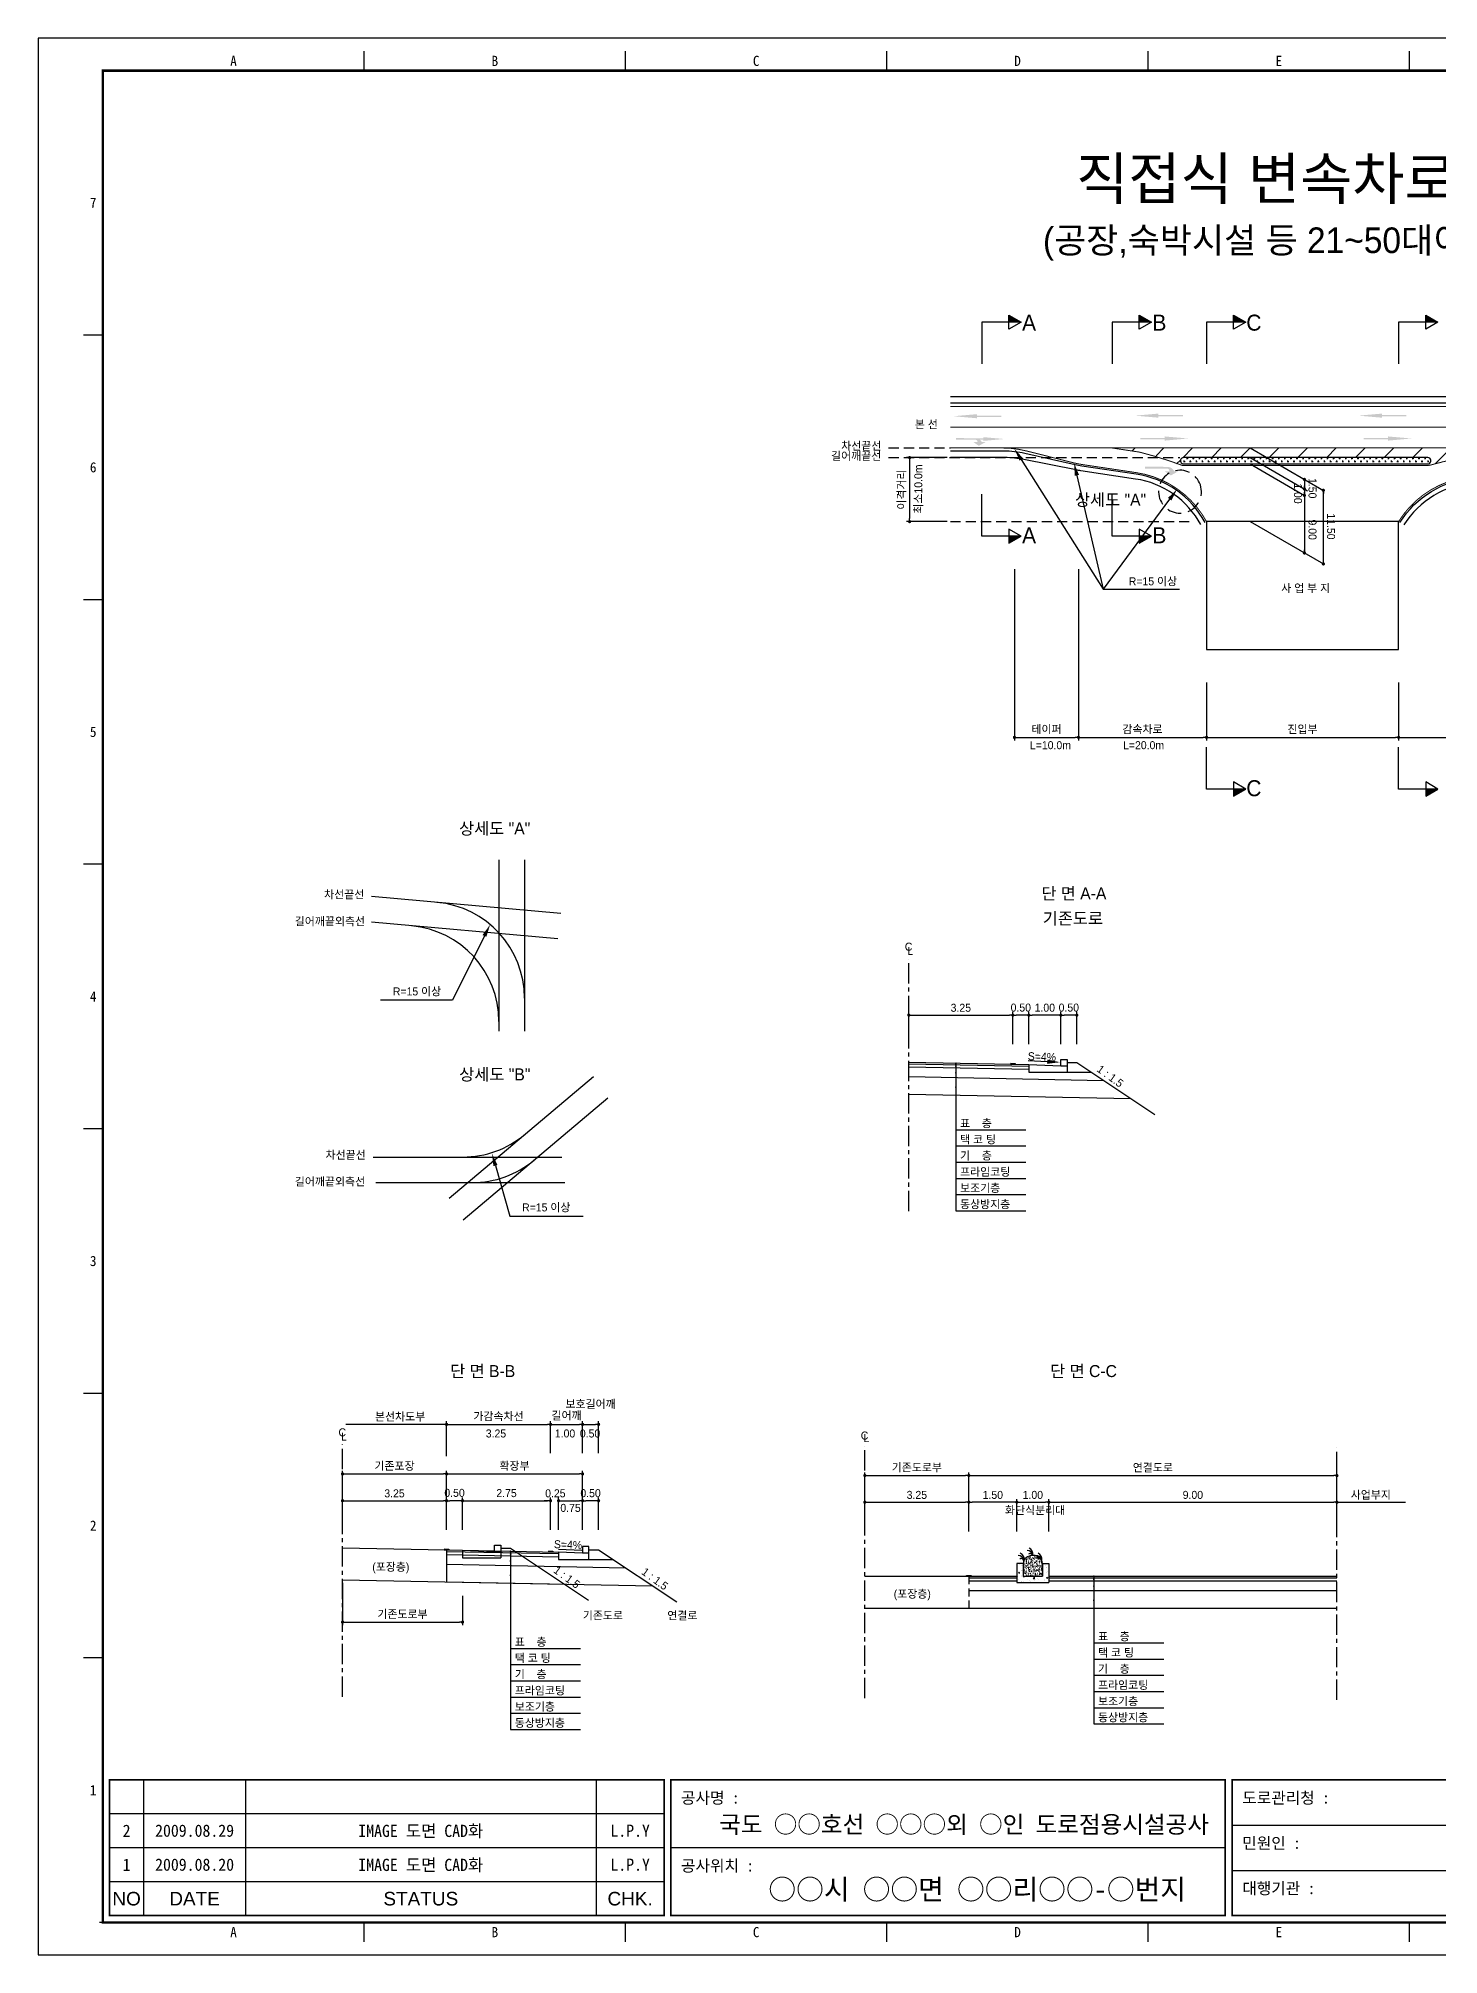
# Model space of a CAD drawing. Header units: millimetres. Extents: x 484 to 907, y 16 to 315.
# Drawn here: x 483.5 to 702.3, y 15.9 to 315.3 of the extents above; entities that cross this region are included whole.
import ezdxf
from ezdxf.enums import TextEntityAlignment as Align

# ---------------------------------------------------------------- set-up
doc = ezdxf.new("R2010")
doc.units = ezdxf.units.MM
doc.linetypes.add('CENTER', pattern=[50.8, 31.75, -6.35, 6.35, -6.35])
doc.linetypes.add('HIDDEN', pattern=[9.525, 6.35, -3.175])
for name, color, linetype in [('CC-GSTR-0004', 4, 'Continuous'), ('CM-LANE-0030', 30, 'Continuous'), ('CZ-DIMT-0002', 7, 'Continuous'), ('CZ-EXST-0002', 1, 'Continuous'), ('CZ-LIN1-0007', 7, 'Continuous'), ('CZ-LIN2-0003', 3, 'Continuous'), ('CZ-LINE-0001', 7, 'Continuous'), ('CZ-TEXT-BOX0', 7, 'Continuous'), ('TITLE', 7, 'Continuous')]:
    doc.layers.add(name, color=color, linetype=linetype)
doc.styles.add('견고딕', font='arial.ttf')
doc.styles.add('돋움', font='')
doc.styles.add('돋음체', font='')
doc.styles.get('돋움').set_extended_font_data('Dotum')
doc.styles.get('돋음체').set_extended_font_data('DotumChe')

# ---------------------------------------------------------------- blocks, each defined once
blk = doc.blocks.new('_Dot')
at = {"color": 0, "linetype": 'ByBlock', "lineweight": -2}
blk.add_line((-0.5, 0), (-1, 0), dxfattribs=at)
at = {"color": 0, "linetype": 'ByBlock', "const_width": 0.5}
blk.add_lwpolyline([(-0.25, 0, 1), (0.25, 0, 1)], format="xyb", close=True, dxfattribs=at)

msp = doc.modelspace()

# ---------------------------------------------------------------- hatches: boundary and pattern name
at = {"layer": 'CM-LANE-0030'}
h = msp.add_hatch(dxfattribs=at)
h.set_pattern_fill('ANSI31', color=256, style=0)
h.set_pattern_definition([(45, (559.5542, 16.759), (-2.245064, 2.245064), [])])
h.paths.add_polyline_path([(700.58, 249.76, -0.801424), (700.79, 248.8, 0.001479), (700.69, 248.76), (701.93, 248.76, -0.078793), (707.5, 250.04), (725.08, 251.26), (651.27, 251.26), (655.57, 250.61, -0.082795), (661.28, 248.76), (662.31, 248.76, 0.001767), (662.2, 248.82, -0.768255), (662.45, 249.76)])
at = {"layer": 'CZ-EXST-0002'}
h = msp.add_hatch(dxfattribs=at)
h.set_pattern_fill('AR-SAND', color=256, scale=0.01, style=0)
h.set_pattern_definition([(37.5, (-471.72555, 3557.8549), (-0.016000313, 0.489413237), [0, -0.38608, 0, -0.4318, 0, -0.41275]), (7.5, (-471.72555, 3557.8549), (0.44952328, 0.7168251), [0, -0.20828, 0, -0.34798, 0, -0.13335]), (327.5, (-472.03797, 3557.8549), (0.79099237, 0.001437185), [0, -0.127, 0, -0.4572, 0, -0.5969]), (317.5, (-472.038, 3557.8549), (0.76355645, 0.22292932), [0, -0.0635, 0, -0.29972, 0, -0.3429])])
edge = h.paths.add_edge_path()
edge.add_ellipse((638.89, 77.01), major_axis=(-1.5, 0), ratio=0.829212, start_angle=180, end_angle=360)
edge.add_line((637.39, 77.01), (637.39, 75.01))
edge.add_line((637.39, 75.01), (640.39, 75.01))
edge.add_line((640.39, 75.01), (640.39, 77.01))
at = {"layer": 'CZ-LIN1-0007'}
for points in [[(630.15, 256.54), (630.15, 256.32), (633.97, 256.33), (633.97, 256.11), (630.15, 256.11), (630.15, 255.9), (626.5, 256.22)], [(658.51, 256.63), (658.51, 256.42), (662.34, 256.42), (662.34, 256.21), (658.51, 256.21), (658.51, 255.99), (654.86, 256.31)], [(693.41, 256.63), (693.41, 256.42), (697.23, 256.42), (697.23, 256.21), (693.41, 256.21), (693.41, 255.99), (689.76, 256.31)], [(630.03, 252.78, -0.267976), (630.93, 252.17), (631.49, 252.17), (630.46, 251.6), (629.62, 252.17), (630.24, 252.17, 0.504994), (629.96, 252.54), (626.91, 252.56), (626.91, 252.8)], [(631.16, 252.95), (631.16, 252.76), (627.73, 252.76), (627.73, 252.57), (631.16, 252.57), (631.16, 252.37), (634.43, 252.66)], [(659.5, 253.06), (659.5, 252.84), (655.67, 252.84), (655.67, 252.63), (659.5, 252.63), (659.5, 252.41), (663.15, 252.74)], [(694.39, 253.06), (694.39, 252.84), (690.56, 252.84), (690.56, 252.63), (694.39, 252.63), (694.39, 252.41), (698.04, 252.74)], [(659.95, 248.31, -0.267976), (660.98, 247.62), (661.61, 247.62), (660.44, 246.96), (659.5, 247.61), (660.19, 247.62, 0.504994), (659.88, 248.03), (656.42, 248.05), (656.42, 248.33)], [(636.14, 154.99), (636.14, 155.11), (635.39, 155.13), (635.39, 155)], [(547.67, 79.12), (547.67, 79.25), (546.92, 79.26), (546.92, 79.14)], [(563.92, 78.8), (563.92, 78.92), (563.17, 78.94), (563.17, 78.81)], [(629.27, 75.01), (629.27, 75.13), (628.52, 75.13), (628.52, 75.01)]]:
    msp.add_hatch(color=256, dxfattribs=at).paths.add_polyline_path(points)
at = {"layer": 'CZ-LIN2-0003'}
h = msp.add_hatch(dxfattribs=at)
h.set_pattern_fill('CROSS', color=256, scale=0.075, style=0)
h.set_pattern_definition([(0, (559.55424, 16.75916), (0.47625, 0.47625), [0.238125, -0.714375]), (90, (559.6733, 16.6401), (-0.47625, 0.47625), [0.238125, -0.714375])])
h.paths.add_polyline_path([(700.58, 248.76, 1), (700.58, 249.76), (662.45, 249.76, 1), (662.45, 248.76)])
at = {"layer": 'CZ-LINE-0001'}
for points in [[(635.15, 272.02), (635.15, 270.93), (637.05, 270.93)], [(655.51, 272.02), (655.51, 270.93), (657.41, 270.93)], [(670.26, 272.02), (670.26, 270.93), (672.17, 270.93)], [(700.26, 272.02), (700.26, 270.93), (702.17, 270.93)], [(637.05, 237.48), (635.15, 237.48), (635.15, 236.39)], [(657.41, 237.48), (655.51, 237.48), (655.51, 236.39)], [(672.17, 197.98), (670.26, 197.98), (670.26, 196.88)], [(702.17, 197.98), (700.26, 197.98), (700.26, 196.88)]]:
    msp.add_hatch(color=256, dxfattribs=at).paths.add_polyline_path(points)

# ---------------------------------------------------------------- linework, layer by layer
at = {"color": 0, "linetype": 'ByBlock', "lineweight": -2}
for p, q in [((681.31, 246.1), (681.31, 245.85)), ((681.31, 245.1), (681.31, 245.35)), ((681.31, 244.6), (681.31, 244.35)), ((681.31, 244.1), (681.31, 244.35)), ((684.27, 244.39), (684.27, 244.14)), ((681.31, 235.1), (681.31, 235.35)), ((684.27, 233.39), (684.27, 233.64)), ((547.05, 98.72), (546.8, 98.72)), ((686.64, 86.56), (686.89, 86.56))]:
    msp.add_line(p, q, dxfattribs=at)
at = {"color": 0, "linetype": 'ByBlock', "const_width": 0.25}
for points in [[(681.31, 246.23, 1), (681.31, 246.48, 1)], [(681.31, 244.73, 1), (681.31, 244.98, 1)], [(681.31, 244.98, 1), (681.31, 244.73, 1)], [(681.31, 243.98, 1), (681.31, 243.73, 1)], [(684.27, 244.52, 1), (684.27, 244.77, 1)], [(681.31, 234.98, 1), (681.31, 234.73, 1)], [(684.27, 233.27, 1), (684.27, 233.02, 1)], [(547.17, 98.72, 1), (547.42, 98.72, 1)], [(686.52, 86.56, 1), (686.27, 86.56, 1)]]:
    msp.add_lwpolyline(points, format="xyb", close=True, dxfattribs=at)
at = {"layer": 'CC-GSTR-0004'}
for p, q in [((643.26, 155.74), (644.26, 155.74)), ((643.26, 154.74), (643.26, 155.74)), ((644.26, 155.74), (644.26, 153.74)), ((638.26, 154.94), (643.26, 154.74)), ((638.26, 154.94), (638.26, 153.74)), ((638.26, 153.74), (644.26, 153.74)), ((643.26, 154.74), (644.26, 154.74))]:
    msp.add_line(p, q, dxfattribs=at)
for points in [[(766.02, 259.26), (626.02, 259.26)], [(766.02, 258.26), (626.02, 258.26)], [(569.55, 78.63), (568.55, 78.63), (564.8, 78.78), (564.8, 77.63), (569.55, 77.63), (569.55, 79.63), (568.55, 79.63), (568.55, 78.63)]]:
    msp.add_lwpolyline(points, dxfattribs=at)
for points in [[(665.8, 239.64, 0.234605), (655.05, 247.15), (646.56, 248.42), (646.56, 248.42, -0.018175), (645.49, 248.62), (645.49, 248.62), (637.65, 250.39), (637.65, 250.39, 0.055452), (634.36, 250.76), (634.36, 250.76), (626.02, 250.76)], [(665.15, 239.28, 0.234605), (654.94, 246.41), (646.39, 247.69, -0.012396), (645.66, 247.82), (637.49, 249.46, 0.049659), (634.53, 249.76), (626.02, 249.76)], [(696.24, 239.62, -0.24079), (707.74, 246.55), (735.7, 248.48), (735.7, 248.48, 0.010735), (736.34, 248.54), (736.34, 248.54), (755.19, 250.66), (755.19, 250.66, -0.028022), (756.87, 250.76), (756.87, 250.76), (766.02, 250.76)], [(766.02, 249.76), (756.77, 249.76, 0.024952), (755.28, 249.68), (736.25, 247.78, -0.007667), (735.79, 247.74), (707.79, 245.8, 0.24079), (696.87, 239.23)]]:
    msp.add_lwpolyline(points, format="xyb", dxfattribs=at)
at = {"layer": 'CM-LANE-0030', "const_width": 0.15}
msp.add_lwpolyline([(766.02, 254.51), (626.02, 254.51)], dxfattribs=at)
msp.add_lwpolyline([(700.69, 248.51, -0.026159), (707.5, 250.04), (725.08, 251.26), (651.27, 251.26), (655.57, 250.61, -0.027105), (662.31, 248.51)], format="xyb", close=True, dxfattribs=at)
at = {"layer": 'CZ-EXST-0002'}
for p, q in [((555.48, 186.91), (555.48, 160.13)), ((559.47, 186.91), (559.47, 160.13)), ((565.18, 178.54), (535.59, 181.18)), ((564.69, 174.57), (535.59, 177.16)), ((547.69, 134.07), (570.24, 153.06)), ((549.9, 130.7), (572.5, 149.73)), ((535.82, 140.49), (565.29, 140.49)), ((536.23, 136.49), (565.77, 136.49)), ((531.05, 79.45), (549.8, 79.08)), ((549.8, 79.08), (549.8, 77.88)), ((549.8, 79.08), (554.8, 78.88)), ((549.8, 77.88), (555.8, 77.88)), ((554.8, 78.88), (554.8, 79.88)), ((554.8, 79.88), (555.8, 79.88)), ((554.8, 78.88), (555.8, 78.88)), ((555.8, 79.88), (555.8, 77.88)), ((555.8, 79.38), (557.3, 79.38)), ((557.3, 79.38), (569.5, 71.24)), ((612.64, 75.01), (628.89, 75.01)), ((636.39, 75.23), (636.43, 75.27)), ((636.39, 75.04), (636.46, 75.03)), ((636.41, 75.91), (636.41, 75.91)), ((636.46, 75.04), (636.43, 75.28)), ((636.56, 74.92), (636.56, 74.92)), ((636.68, 75.48), (636.83, 75.47)), ((636.69, 75.48), (636.81, 75.63)), ((636.8, 75.46), (636.77, 75.62)), ((636.82, 76.84), (636.82, 76.84)), ((637.09, 75.06), (637.09, 75.06)), ((637.13, 75.91), (637.13, 75.91)), ((637.13, 75.84), (637.13, 75.84)), ((637.16, 76.75), (637.16, 76.75)), ((637.19, 75), (637.19, 75)), ((637.22, 75.92), (637.22, 75.92)), ((637.28, 76.72), (637.28, 76.72)), ((637.38, 75.02), (637.38, 75.02)), ((637.38, 74.97), (637.51, 74.89)), ((637.39, 74.96), (637.52, 75.01)), ((637.51, 74.89), (637.55, 75.01)), ((638.95, 74.64), (639.14, 74.85)), ((639.17, 74.62), (639.14, 74.86)), ((640.39, 75.43), (640.39, 75.43)), ((640.39, 75.23), (640.45, 75.31)), ((640.39, 75.16), (640.47, 75.15)), ((640.44, 75.14), (640.42, 75.3)), ((640.43, 76.34), (640.43, 76.34)), ((640.85, 76.67), (640.85, 76.67)), ((640.89, 76.67), (640.89, 76.67)), ((641, 75.6), (641, 75.6)), ((641.03, 76.44), (641.03, 76.44)), ((641.06, 76.43), (641.06, 76.43)), ((641.2, 75.67), (641.2, 75.67)), ((641.36, 75.55), (641.36, 75.55)), ((531.05, 74.45), (565.72, 73.76)), ((636.64, 74.54), (636.64, 74.54)), ((637.06, 74.22), (637.06, 74.22)), ((637.18, 74.2), (637.18, 74.2)), ((637.49, 74.13), (637.49, 74.13)), ((638, 74.48), (638, 74.48)), ((638.35, 74.38), (638.35, 74.38)), ((638.53, 74.14), (638.53, 74.14)), ((638.94, 74.65), (639.17, 74.61)), ((639.07, 74.01), (639.07, 74.02)), ((639.09, 74.34), (639.09, 74.34)), ((639.35, 74.42), (639.35, 74.42)), ((639.67, 74.57), (639.67, 74.57)), ((639.73, 74.42), (639.73, 74.42)), ((639.89, 74.08), (639.89, 74.08)), ((640.23, 74.02), (640.23, 74.02)), ((640.69, 74.55), (640.69, 74.55)), ((640.71, 74.37), (640.71, 74.37)), ((640.97, 74.75), (640.97, 74.75)), ((641.03, 74.77), (641.16, 74.68)), ((641.04, 74.76), (641.22, 74.83)), ((641.16, 74.68), (641.21, 74.84)), ((641.24, 74.03), (641.24, 74.03)), ((612.64, 70.01), (628.89, 70.01))]:
    msp.add_line(p, q, dxfattribs=at)
at = {"layer": 'CZ-LIN1-0007'}
for p, q in [((635.39, 155.13), (636.14, 155.11)), ((635.39, 155), (636.14, 154.99)), ((636.14, 155.11), (636.14, 154.99)), ((546.92, 79.26), (547.67, 79.25)), ((546.92, 79.14), (547.67, 79.12)), ((547.67, 79.25), (547.67, 79.12)), ((563.17, 78.94), (563.92, 78.92)), ((563.17, 78.81), (563.92, 78.8)), ((563.92, 78.92), (563.92, 78.8)), ((628.52, 75.13), (629.27, 75.13)), ((628.52, 75.01), (628.52, 75.13)), ((629.27, 75.01), (628.52, 75.01)), ((629.27, 75.13), (629.27, 75.01))]:
    msp.add_line(p, q, dxfattribs=at)
at = {"layer": 'CZ-LIN1-0007', "const_width": 0.15}
msp.add_lwpolyline([(766.02, 257.76), (626.02, 257.76)], dxfattribs=at)
for points in [[(666.02, 239.76, 0.234605), (655.09, 247.4), (646.74, 248.65), (646.74, 248.65, -0.024027), (645.32, 248.93), (645.32, 248.93), (637.82, 250.81), (637.82, 250.81, 0.061321), (634.18, 251.26), (634.18, 251.26), (626.02, 251.26)], [(766.02, 251.26), (756.96, 251.26), (756.96, 251.26, 0.031099), (755.1, 251.14), (736.44, 248.81, -0.01381), (735.61, 248.73), (735.61, 248.73), (707.72, 246.8, 0.24079), (696.02, 239.76)]]:
    msp.add_lwpolyline(points, format="xyb", dxfattribs=at)
at = {"layer": 'CZ-LIN1-0007', "linetype": 'HIDDEN', "const_width": 0.15}
msp.add_lwpolyline([(634.18, 251.26), (651.27, 251.26)], dxfattribs=at)
at = {"layer": 'CZ-LIN2-0003'}
for p, q in [((619.51, 155.32), (638.26, 154.94)), ((619.51, 155.07), (638.26, 154.69)), ((619.51, 154.57), (638.26, 154.19)), ((619.51, 153.07), (649.94, 152.46)), ((644.26, 155.24), (645.76, 155.24)), ((644.26, 153.74), (648.01, 153.74)), ((645.76, 155.24), (657.97, 147.11)), ((619.51, 150.32), (654.19, 149.63)), ((547.3, 79.13), (564.8, 78.78)), ((547.3, 79.13), (547.3, 74.13)), ((547.3, 78.88), (564.8, 78.53)), ((547.3, 78.38), (564.8, 78.03)), ((569.55, 79.13), (571.05, 79.13)), ((571.05, 79.13), (583.25, 70.99)), ((547.3, 76.88), (575.26, 76.32)), ((569.55, 77.63), (573.3, 77.63)), ((628.89, 75.01), (636.39, 75.01)), ((636.39, 77.01), (636.39, 74.01)), ((637.39, 77.01), (636.39, 77.01)), ((637.39, 77.01), (637.39, 75.01)), ((637.39, 75.01), (640.39, 75.01)), ((640.39, 77.01), (641.39, 77.01)), ((640.39, 77.01), (640.39, 75.01)), ((641.39, 77.01), (641.39, 74.01)), ((641.39, 75.01), (686.39, 75.01)), ((547.3, 74.13), (579.51, 73.49)), ((628.89, 74.76), (636.39, 74.76)), ((628.89, 74.26), (636.39, 74.26)), ((628.89, 72.76), (686.39, 72.76)), ((636.39, 74.01), (641.39, 74.01)), ((641.39, 74.76), (686.39, 74.76)), ((641.39, 74.26), (686.39, 74.26)), ((628.89, 70.01), (686.39, 70.01))]:
    msp.add_line(p, q, dxfattribs=at)
msp.add_lwpolyline([(662.31, 248.76), (700.69, 248.76, -0.001479), (700.79, 248.8, 0.801424), (700.58, 249.76), (662.45, 249.76, 0.768255), (662.2, 248.82, -0.001767)], format="xyb", close=True, dxfattribs=at)
msp.add_lwpolyline([(696.02, 239.76), (666.02, 239.76), (666.02, 219.76), (696.02, 219.76)], close=True, dxfattribs=at)
for centre, radius, start, end in [((544.47, 165.33), 15, 0, 84.9204), ((540.48, 161.67), 15, 0, 84.9204), ((549.85, 155.49), 15, 270, 310.097), ((551.31, 151.49), 15, 270, 310.097), ((636.63, 77.35), 0.88, 7.8639, 92.7752), ((636.52, 77.69), 1, 347.1802, 67.3267), ((638.02, 78.13), 0.88, 7.8639, 92.7752), ((638.48, 78.1), 0.44, 19.771, 124.0366), ((637.91, 78.48), 1, 347.1802, 67.3267), ((639.41, 77.35), 0.88, 7.8639, 92.7752), ((639.31, 77.69), 1, 347.1802, 67.3267), ((637.09, 77.32), 0.44, 19.771, 124.0366), ((639.87, 77.32), 0.44, 19.771, 124.0366)]:
    msp.add_arc(centre, radius, start, end, dxfattribs=at)
msp.add_ellipse((638.89, 77.01), major_axis=(-1.5, 0), ratio=0.829212, start_param=3.141593, end_param=6.283185, dxfattribs=at)
at = {"layer": 'CZ-LINE-0001'}
for p, q in [((637.05, 270.93), (630.91, 270.93)), ((630.91, 270.93), (630.91, 264.38)), ((635.15, 269.83), (635.15, 272.02)), ((635.15, 272.02), (637.05, 270.93)), ((637.05, 270.93), (635.15, 269.83)), ((657.41, 270.93), (651.27, 270.93)), ((651.27, 270.93), (651.27, 264.38)), ((655.51, 269.83), (655.51, 272.02)), ((655.51, 272.02), (657.41, 270.93)), ((657.41, 270.93), (655.51, 269.83)), ((672.17, 270.93), (666.02, 270.93)), ((666.02, 270.93), (666.02, 264.38)), ((670.26, 269.83), (670.26, 272.02)), ((670.26, 272.02), (672.17, 270.93)), ((672.17, 270.93), (670.26, 269.83)), ((702.17, 270.93), (696.02, 270.93)), ((696.02, 270.93), (696.02, 264.38)), ((700.26, 269.83), (700.26, 272.02)), ((700.26, 272.02), (702.17, 270.93)), ((702.17, 270.93), (700.26, 269.83)), ((625.52, 249.76), (619.14, 249.76)), ((619.64, 249.26), (619.64, 240.26)), ((672.82, 251.26), (684.27, 244.64)), ((672.82, 249.76), (681.81, 244.56)), ((672.82, 248.76), (681.31, 243.85)), ((681.31, 246.35), (681.31, 234.85)), ((630.91, 237.48), (630.91, 244.03)), ((651.27, 237.48), (651.27, 244.03)), ((684.27, 233.14), (684.27, 244.64)), ((625.52, 239.76), (619.14, 239.76)), ((672.82, 239.76), (684.27, 233.14)), ((637.05, 237.48), (630.91, 237.48)), ((637.05, 237.48), (635.15, 238.58)), ((635.15, 238.58), (635.15, 236.39)), ((635.15, 236.39), (637.05, 237.48)), ((657.41, 237.48), (651.27, 237.48)), ((657.41, 237.48), (655.51, 238.58)), ((655.51, 238.58), (655.51, 236.39)), ((655.51, 236.39), (657.41, 237.48)), ((636.02, 232.33), (636.02, 205.55)), ((646.02, 232.33), (646.02, 205.55)), ((646.02, 232.33), (646.02, 205.55)), ((649.87, 229.18), (661.81, 229.18)), ((666.02, 214.61), (666.02, 205.55)), ((666.02, 214.61), (666.02, 205.55)), ((696.02, 214.61), (696.02, 205.55)), ((696.02, 214.61), (696.02, 205.55)), ((636.52, 206.05), (645.52, 206.05)), ((646.52, 206.05), (665.52, 206.05)), ((666.02, 197.98), (666.02, 204.52)), ((666.52, 206.05), (695.52, 206.05)), ((696.02, 197.98), (696.02, 204.52)), ((696.52, 206.05), (735.52, 206.05)), ((672.17, 197.98), (666.02, 197.98)), ((672.17, 197.98), (670.26, 199.08)), ((670.26, 199.08), (670.26, 196.88)), ((670.26, 196.88), (672.17, 197.98)), ((702.17, 197.98), (696.02, 197.98)), ((702.17, 197.98), (700.26, 199.08)), ((700.26, 199.08), (700.26, 196.88)), ((700.26, 196.88), (702.17, 197.98)), ((619.51, 158.11), (619.51, 163.16)), ((620.01, 162.66), (635.26, 162.66)), ((635.76, 158.11), (635.76, 163.16)), ((635.76, 158.11), (635.76, 163.16)), ((637.76, 162.66), (636.26, 162.66)), ((638.26, 158.11), (638.26, 163.16)), ((638.26, 158.11), (638.26, 163.16)), ((642.76, 162.66), (638.76, 162.66)), ((643.26, 158.11), (643.26, 163.16)), ((643.26, 160.56), (643.26, 163.16)), ((645.26, 162.66), (643.76, 162.66)), ((645.76, 158.11), (645.76, 163.16)), ((626.87, 155.18), (626.87, 132.1)), ((626.87, 144.76), (637.8, 144.76)), ((626.87, 142.22), (637.8, 142.22)), ((626.87, 139.69), (637.8, 139.69)), ((626.87, 137.16), (637.8, 137.16)), ((626.87, 134.63), (637.8, 134.63)), ((626.87, 132.1), (637.8, 132.1)), ((547.3, 93.75), (547.3, 99.22)), ((547.3, 94.25), (547.3, 99.22)), ((563.55, 94.25), (563.55, 99.22)), ((563.55, 94.25), (563.55, 99.22)), ((568.55, 94.25), (568.55, 99.22)), ((568.55, 94.25), (568.55, 99.22)), ((571.05, 94.25), (571.05, 99.22)), ((547.3, 98.72), (531.55, 98.72)), ((547.8, 98.72), (563.05, 98.72)), ((564.05, 98.72), (568.05, 98.72)), ((569.05, 98.72), (570.55, 98.72)), ((531.05, 87.3), (531.05, 91.48)), ((531.55, 90.98), (546.8, 90.98)), ((547.3, 87.3), (547.3, 91.48)), ((547.3, 87.3), (547.3, 91.48)), ((547.8, 90.98), (568.05, 90.98)), ((568.55, 87.3), (568.55, 91.48)), ((612.64, 87.06), (612.64, 91.23)), ((613.14, 90.73), (628.39, 90.73)), ((628.89, 87.06), (628.89, 91.23)), ((628.89, 87.06), (628.89, 91.23)), ((629.39, 90.73), (685.89, 90.73)), ((686.39, 87.06), (686.39, 91.23)), ((531.05, 82.25), (531.05, 87.3)), ((547.3, 82.25), (547.3, 87.3)), ((547.3, 82.25), (547.3, 87.3)), ((549.8, 82.25), (549.8, 87.3)), ((549.8, 82.25), (549.8, 87.3)), ((563.55, 82.25), (563.55, 87.3)), ((563.55, 82.25), (563.55, 87.3)), ((564.8, 82.25), (564.8, 87.3)), ((564.8, 82.25), (564.8, 87.3)), ((568.55, 82.25), (568.55, 87.3)), ((568.55, 84.69), (568.55, 87.3)), ((571.05, 82.25), (571.05, 87.3)), ((612.64, 82.01), (612.64, 87.06)), ((628.89, 82.01), (628.89, 87.06)), ((628.89, 82.01), (628.89, 87.06)), ((636.39, 82.01), (636.39, 87.06)), ((636.39, 82.01), (636.39, 87.06)), ((641.39, 82.01), (641.39, 87.06)), ((641.39, 82.01), (641.39, 87.06)), ((686.39, 82.01), (686.39, 87.06)), ((686.39, 82.01), (686.39, 87.06)), ((531.55, 86.8), (546.8, 86.8)), ((549.3, 86.8), (547.8, 86.8)), ((550.3, 86.8), (563.05, 86.8)), ((563.05, 86.8), (562.55, 86.8)), ((565.3, 86.8), (568.05, 86.8)), ((565.3, 86.8), (565.8, 86.8)), ((570.55, 86.8), (569.05, 86.8)), ((613.14, 86.56), (628.39, 86.56)), ((635.89, 86.56), (629.39, 86.56)), ((636.89, 86.56), (640.89, 86.56)), ((641.89, 86.56), (685.89, 86.56)), ((686.89, 86.56), (697.11, 86.56)), ((557.31, 78.93), (557.31, 51.07)), ((648.42, 75.01), (648.42, 51.93)), ((531.05, 73.95), (531.05, 67.34)), ((549.8, 71.95), (549.8, 67.34)), ((531.55, 67.84), (549.3, 67.84)), ((557.31, 63.73), (568.24, 63.73)), ((648.42, 64.58), (659.36, 64.58)), ((557.31, 61.2), (568.24, 61.2)), ((648.42, 62.05), (659.36, 62.05)), ((557.31, 58.67), (568.24, 58.67)), ((648.42, 59.52), (659.36, 59.52)), ((648.42, 56.99), (659.36, 56.99)), ((557.31, 56.13), (568.24, 56.13)), ((648.42, 54.46), (659.36, 54.46)), ((557.31, 53.6), (568.24, 53.6)), ((557.31, 51.07), (568.24, 51.07)), ((648.42, 51.93), (659.36, 51.93))]:
    msp.add_line(p, q, dxfattribs=at)
at = {"layer": 'CZ-LINE-0001', "linetype": 'HIDDEN', "ltscale": 0.25}
for p, q in [((616.36, 251.26), (626.02, 251.26)), ((616.36, 249.76), (661.87, 249.76)), ((626.02, 239.76), (663.68, 239.76))]:
    msp.add_line(p, q, dxfattribs=at)
at = {"layer": 'CZ-LINE-0001', "linetype": 'HIDDEN', "ltscale": 0.35}
msp.add_line((665.21, 244.83), (665.21, 244.83), dxfattribs=at)
at = {"layer": 'CZ-LINE-0001', "linetype": 'CENTER', "ltscale": 0.1}
for p, q in [((619.51, 132.04), (619.51, 171.42)), ((531.05, 56.18), (531.05, 95.56)), ((612.64, 55.94), (612.64, 95.32)), ((686.39, 55.69), (686.39, 95.07))]:
    msp.add_line(p, q, dxfattribs=at)
at = {"layer": 'CZ-LINE-0001', "linetype": 'HIDDEN', "ltscale": 0.2}
msp.add_line((628.89, 75.01), (628.89, 70.01), dxfattribs=at)
at = {"layer": 'CZ-LINE-0001'}
for points in [[(637.08, 249.45), (649.87, 229.18)], [(645.77, 246.98), (649.87, 229.18)], [(660.26, 243.25), (649.87, 229.18)], [(553.22, 175.03), (548.21, 165), (536.98, 165)], [(641.14, 155.38), (638.14, 155.5)], [(554.94, 139.15), (557.17, 131.26), (568.66, 131.26)], [(568.44, 79.04), (564.8, 79.19)]]:
    msp.add_lwpolyline(points, dxfattribs=at)
at = {"layer": 'CZ-LINE-0001', "linetype": 'HIDDEN', "ltscale": 0.35}
msp.add_arc((661.88, 244.43), 3.35, 6.7667, 6.749, dxfattribs=at)
at = {"layer": 'CZ-LINE-0001'}
for centre, start, end in [((626.86, 154.43), 0, 180), ((626.86, 154.43), 0, 180), ((626.86, 154.43), 180, 0), ((626.86, 154.43), 180, 0), ((626.86, 153.63), 0, 180), ((626.86, 153.63), 0, 180), ((626.86, 153.63), 180, 0), ((626.86, 153.63), 180, 0), ((626.87, 155.12), 0, 180), ((626.87, 155.12), 0, 180), ((626.87, 155.12), 180, 0), ((626.87, 155.12), 180, 0), ((626.87, 154.92), 0, 180), ((626.87, 154.92), 0, 180), ((626.87, 154.92), 180, 0), ((626.87, 154.92), 180, 0), ((626.87, 154.68), 0, 180), ((626.87, 154.68), 0, 180), ((626.87, 154.68), 180, 0), ((626.87, 154.68), 180, 0)]:
    msp.add_arc(centre, 0.0625, start, end, dxfattribs=at)
at = {"layer": 'CZ-LINE-0001', "linetype": 'ByBlock'}
for centre, start, end in [((626.86, 151.4), 0, 180), ((626.86, 151.4), 0, 180), ((626.86, 151.4), 180, 0), ((626.86, 151.4), 180, 0), ((557.3, 78.18), 0, 180), ((557.3, 78.18), 0, 180), ((557.3, 78.18), 180, 0), ((557.3, 78.18), 180, 0), ((557.31, 78.87), 0, 180), ((557.31, 78.87), 0, 180), ((557.31, 78.87), 180, 0), ((557.31, 78.87), 180, 0), ((557.31, 78.67), 0, 180), ((557.31, 78.67), 0, 180), ((557.31, 78.67), 180, 0), ((557.31, 78.67), 180, 0), ((557.31, 78.43), 0, 180), ((557.31, 78.43), 0, 180), ((557.31, 78.43), 180, 0), ((557.31, 78.43), 180, 0), ((557.3, 77.39), 0, 180), ((557.3, 77.39), 0, 180), ((557.3, 77.39), 180, 0), ((557.3, 77.39), 180, 0), ((557.3, 75.15), 0, 180), ((557.3, 75.15), 0, 180), ((557.3, 75.15), 180, 0), ((557.3, 75.15), 180, 0), ((648.42, 74.95), 0, 180), ((648.42, 74.95), 0, 180), ((648.42, 74.95), 180, 0), ((648.42, 74.95), 180, 0), ((648.42, 74.75), 0, 180), ((648.42, 74.75), 0, 180), ((648.42, 74.75), 180, 0), ((648.42, 74.75), 180, 0), ((648.42, 74.51), 0, 180), ((648.42, 74.51), 0, 180), ((648.42, 74.51), 180, 0), ((648.42, 74.51), 180, 0), ((648.42, 74.26), 0, 180), ((648.42, 74.26), 0, 180), ((648.42, 74.26), 180, 0), ((648.42, 74.26), 180, 0), ((648.42, 73.46), 0, 180), ((648.42, 73.46), 0, 180), ((648.42, 73.46), 180, 0), ((648.42, 73.46), 180, 0), ((648.42, 71.23), 0, 180), ((648.42, 71.23), 0, 180), ((648.42, 71.23), 180, 0), ((648.42, 71.23), 180, 0)]:
    msp.add_arc(centre, 0.0625, start, end, dxfattribs=at)
at = {"layer": 'CZ-LINE-0001'}
for points in [[(636.8, 249.28), (636.01, 251.14), (637.36, 249.63)], [(645.45, 246.91), (645.32, 248.93), (646.1, 247.06)], [(660, 243.45), (661.45, 244.86), (660.53, 243.05)], [(552.92, 175.17), (554.11, 176.81), (553.52, 174.88)], [(641.15, 155.72), (643.14, 155.3), (641.12, 155.05)], [(554.62, 139.06), (554.39, 141.07), (555.26, 139.24)]]:
    msp.add_solid(points, dxfattribs=at)
at = {"layer": 'TITLE', "color": 7, "linetype": 'Continuous'}
for p, q in [((534.44, 310.22), (534.44, 313.24)), ((575.26, 310.22), (575.26, 313.24)), ((616.08, 310.22), (616.08, 313.24)), ((656.91, 310.22), (656.91, 313.24)), ((697.73, 310.22), (697.73, 313.24)), ((493.61, 268.89), (490.59, 268.89)), ((493.61, 227.56), (490.59, 227.56)), ((493.61, 186.23), (490.59, 186.23)), ((493.61, 144.9), (490.59, 144.9)), ((493.61, 103.57), (490.59, 103.57)), ((493.61, 62.24), (490.59, 62.24)), ((534.44, 17.89), (534.44, 20.91)), ((575.26, 17.89), (575.26, 20.91)), ((616.08, 17.89), (616.08, 20.91)), ((656.91, 17.89), (656.91, 20.91)), ((697.73, 17.89), (697.73, 20.91))]:
    msp.add_line(p, q, dxfattribs=at)
at = {"layer": 'TITLE', "ltscale": 150}
for p, q in [((499.98, 43.2), (499.98, 21.98)), ((515.89, 43.2), (515.89, 21.98)), ((570.67, 43.2), (570.67, 21.98)), ((581.28, 37.89), (494.67, 37.89)), ((670.01, 36.12), (756.62, 36.12)), ((581.28, 32.59), (494.67, 32.59)), ((668.95, 32.59), (582.34, 32.59)), ((581.28, 27.28), (494.67, 27.28)), ((670.01, 29.05), (756.62, 29.05))]:
    msp.add_line(p, q, dxfattribs=at)
at = {"layer": 'TITLE'}
msp.add_line((901.97, 20.91), (493.11, 20.91), dxfattribs=at)
msp.add_lwpolyline([(483.53, 15.88), (906.89, 15.88), (906.89, 315.26), (483.53, 315.26)], close=True, dxfattribs=at)
at = {"layer": 'TITLE', "linetype": 'Continuous', "const_width": 0.403}
msp.add_lwpolyline([(493.61, 20.91), (493.61, 310.22), (901.86, 310.22), (901.86, 20.91)], close=True, dxfattribs=at)
at = {"layer": 'TITLE', "ltscale": 150, "const_width": 0.265}
for points in [[(494.67, 43.2), (581.28, 43.2), (581.28, 21.98), (494.67, 21.98)], [(582.34, 43.2), (668.95, 43.2), (668.95, 21.98), (582.34, 21.98)], [(756.62, 21.98), (670.01, 21.98), (670.01, 43.2), (756.62, 43.2)]]:
    msp.add_lwpolyline(points, close=True, dxfattribs=at)

# ---------------------------------------------------------------- block references
at = {"layer": 'CZ-LINE-0001', "xscale": 0.5, "yscale": 0.5, "zscale": 0.5}
for p, rotation in [((619.64, 249.76), 90), ((619.64, 239.76), 270), ((636.02, 206.05), 180), ((646.02, 206.05), 180), ((666.02, 206.05), 180), ((696.02, 206.05), 180), ((619.51, 162.66), 180), ((635.76, 162.66), 180), ((638.26, 162.66), 180), ((643.26, 162.66), 180), ((547.3, 98.72), 180), ((563.55, 98.72), 180), ((568.55, 98.72), 180), ((531.05, 90.98), 180), ((547.3, 90.98), 180), ((612.64, 90.73), 180), ((628.89, 90.73), 180), ((531.05, 86.8), 180), ((547.3, 86.8), 180), ((549.8, 86.8), 180), ((564.8, 86.8), 180), ((564.8, 86.8), 180), ((568.55, 86.8), 180), ((612.64, 86.56), 180), ((628.89, 86.56), 180), ((636.39, 86.56), 180), ((641.39, 86.56), 180), ((531.05, 67.84), 180)]:
    msp.add_blockref('_Dot', p, dxfattribs=dict(at, rotation=rotation))
for p in [(646.02, 206.05), (666.02, 206.05), (696.02, 206.05), (635.76, 162.66), (638.26, 162.66), (643.26, 162.66), (645.76, 162.66), (563.55, 98.72), (568.55, 98.72), (571.05, 98.72), (547.3, 90.98), (568.55, 90.98), (628.89, 90.73), (686.39, 90.73), (547.3, 86.8), (549.8, 86.8), (563.55, 86.8), (563.55, 86.8), (568.55, 86.8), (571.05, 86.8), (628.89, 86.56), (636.39, 86.56), (641.39, 86.56), (686.39, 86.56), (549.8, 67.84)]:
    msp.add_blockref('_Dot', p, dxfattribs=at)

# ---------------------------------------------------------------- texts
at = {"layer": 'CZ-DIMT-0002', "style": '돋움'}
for s, height, p in [('A', 2.5, (638.3, 270.84)), ('B', 2.5, (658.66, 270.84)), ('C', 2.5, (673.42, 270.84)), ('본 선', 1.25, (622.25, 254.95)), ('차선끝선', 1.25, (612.09, 251.59)), ('길어깨끝선', 1.25, (611.29, 250)), ('상세도 "A"', 1.875, (651.03, 243.16)), ('A', 2.5, (638.3, 237.62)), ('B', 2.5, (658.66, 237.62)), ('R=15 이상', 1.25, (657.65, 230.43)), ('사 업 부 지', 1.25, (681.51, 229.35)), ('L=10.0m', 1.25, (641.64, 204.83)), ('L=20.0m', 1.25, (656.19, 204.83)), ('C', 2.5, (673.42, 198.11)), ('차선끝선', 1.25, (531.31, 181.51)), ('길어깨끝외측선', 1.25, (529.08, 177.31)), ('C', 1.25, (619.48, 173.35)), ('L', 1.25, (619.74, 172.69)), ('R=15 이상', 1.25, (542.69, 166.36)), ('차선끝선', 1.25, (531.54, 140.83)), ('길어깨끝외측선', 1.25, (529.09, 136.65)), ('R=15 이상', 1.25, (562.88, 132.62)), ('C', 1.25, (531.01, 97.48)), ('L', 1.25, (531.27, 96.83)), ('C', 1.25, (612.6, 96.98)), ('L', 1.25, (612.87, 96.58))]:
    msp.add_text(s, height=height, dxfattribs=at).set_placement(p, align=Align.MIDDLE_CENTER)
msp.add_text('최소10.0m', height=1.25, rotation=90, dxfattribs=at).set_placement((621.62, 241))
for s, rotation, p in [('S=4%', 357.7094, (640.31, 156.17)), ('1 : 1.5', 323.8881, (650.98, 153.13)), ('S=4%', 357.7094, (566.28, 79.93)), ('1 : 1.5', 323.8881, (566.1, 74.84)), ('1 : 1.5', 323.8881, (579.85, 74.59))]:
    msp.add_text(s, height=1.25, rotation=rotation, dxfattribs=at).set_placement(p, align=Align.MIDDLE_CENTER)
for s, p in [('표    층', (627.52, 145.14)), ('택 코 팅', (627.52, 142.61)), ('기    층', (627.52, 140.08)), ('프라임코팅', (627.52, 137.55)), ('보조기층', (627.52, 135.02)), ('동상방지층', (627.52, 132.49)), ('3.25', (553.43, 96.68)), ('1.00', (564.22, 96.68)), ('0.50', (568.13, 96.68)), ('사업부지', (688.55, 87.09)), ('화단식분리대', (634.54, 84.68)), ('(포장층)', (535.7, 75.84)), ('(포장층)', (617.16, 71.63)), ('기존도로', (568.59, 68.24)), ('연결로', (581.78, 68.24)), ('표    층', (649.07, 64.97)), ('표    층', (557.96, 64.12)), ('택 코 팅', (557.96, 61.59)), ('택 코 팅', (649.07, 62.44)), ('기    층', (557.96, 59.06)), ('기    층', (649.07, 59.91)), ('프라임코팅', (557.96, 56.52)), ('프라임코팅', (649.07, 57.38)), ('보조기층', (557.96, 53.99)), ('보조기층', (649.07, 54.85)), ('동상방지층', (557.96, 51.46)), ('동상방지층', (649.07, 52.32))]:
    msp.add_text(s, height=1.25, dxfattribs=at).set_placement(p)
at = {"layer": 'CZ-DIMT-0002', "char_height": 1.25, "attachment_point": 5, "rotation": 270, "style": '돋움'}
for s, insert in [('1.00', (680.3, 244.15)), ('1.50', (682.57, 244.97)), ('9.00', (682.57, 238.49)), ('11.50', (685.46, 239))]:
    msp.add_mtext(s, dxfattribs=dict(at, insert=insert))
at = {"layer": 'CZ-DIMT-0002', "insert": (540.05, 99.86), "char_height": 1.25, "attachment_point": 5, "style": '돋움'}
msp.add_mtext('본선차도부', dxfattribs=at)
at = {"layer": 'CZ-LINE-0001', "insert": (618.45, 244.76), "char_height": 1.25, "attachment_point": 5, "rotation": 90, "style": '돋움'}
msp.add_mtext('\\A1;이격거리', dxfattribs=at)
at = {"layer": 'CZ-LINE-0001', "char_height": 1.25, "attachment_point": 5, "style": '돋움'}
for s, insert in [('\\A1;테이퍼', (641.02, 207.25)), ('\\A1;감속차로', (656.02, 207.25)), ('\\A1;진입부', (681.02, 207.25)), ('\\A1;3.25', (627.64, 163.8)), ('\\A1;0.50', (637.01, 163.83)), ('\\A1;1.00', (640.76, 163.81)), ('\\A1;0.50', (644.51, 163.83)), ('\\A1;보호길어깨', (569.8, 101.84)), ('\\A1;가감속차선', (555.42, 99.92)), ('\\A1;길어깨', (566.05, 100.04)), ('\\A1;기존포장', (539.17, 92.17)), ('\\A1;확장부', (557.92, 92.17)), ('\\A1;기존도로부', (620.77, 91.93)), ('\\A1;연결도로', (657.64, 91.92)), ('\\A1;3.25', (539.17, 87.94)), ('\\A1;0.50', (548.55, 88.02)), ('\\A1;2.75', (556.67, 87.98)), ('\\A1;0.25', (564.3, 87.95)), ('\\A1;0.50', (569.8, 87.97)), ('\\A1;3.25', (620.77, 87.7)), ('\\A1;1.50', (632.64, 87.7)), ('\\A1;1.00', (638.89, 87.7)), ('\\A1;9.00', (663.89, 87.7)), ('\\A1;0.75', (566.67, 85.67)), ('\\A1;기존도로부', (540.42, 69.03))]:
    msp.add_mtext(s, dxfattribs=dict(at, insert=insert))
at = {"layer": 'CZ-TEXT-BOX0', "style": '돋움'}
for s, p in [('상세도 "A"', (554.82, 191.82)), ('단 면 A-A', (645.3, 181.67)), ('기존도로', (645.15, 177.77)), ('상세도 "B"', (554.84, 153.4)), ('단 면 B-B', (552.95, 107.05)), ('단 면 C-C', (646.81, 107.05))]:
    msp.add_text(s, height=1.875, dxfattribs=at).set_placement(p, align=Align.MIDDLE_CENTER)
at = {"layer": 'TITLE', "color": 3, "linetype": 'Continuous', "style": '돋음체'}
for s, p in [('A', (514.02, 311.73)), ('B', (554.85, 311.73)), ('C', (595.67, 311.73)), ('D', (636.5, 311.73)), ('E', (677.32, 311.73)), ('7', (492.1, 289.56)), ('6', (492.1, 248.23)), ('5', (492.1, 206.9)), ('4', (492.1, 165.57)), ('3', (492.1, 124.24)), ('2', (492.1, 82.91)), ('1', (492.1, 41.58)), ('A', (514.02, 19.4)), ('B', (554.85, 19.4)), ('C', (595.67, 19.4)), ('D', (636.5, 19.4)), ('E', (677.32, 19.4))]:
    msp.add_text(s, height=1.59, dxfattribs=at).set_placement(p, align=Align.MIDDLE)
at = {"layer": 'TITLE', "style": '돋움'}
for s, height, p in [('직접식 변속차로 계획평면도', 6.5, (696.95, 293.34)), ('(공장,숙박시설 등 21~50대이하: 2차로 1개소연결)', 4, (696.99, 283.71))]:
    msp.add_text(s, height=height, dxfattribs=at).set_placement(p, align=Align.MIDDLE_CENTER)
at = {"layer": 'TITLE', "style": '돋음체'}
for s, p in [('공사명 : ', (583.93, 39.48)), ('도로관리청 :', (671.61, 39.48)), ('민원인 :', (671.61, 32.41)), ('공사위치 :', (583.93, 28.87)), ('대행기관 :', (671.61, 25.34))]:
    msp.add_text(s, height=1.804, dxfattribs=at).set_placement(p)
at = {"layer": 'TITLE', "color": 1, "linetype": 'Continuous', "style": '돋음체'}
msp.add_text('2', height=1.91, dxfattribs=at).set_placement((497.32, 35.24), align=Align.MIDDLE)
at = {"layer": 'TITLE', "linetype": 'Continuous'}
for s, height, style, p in [('2009.08.29', 1.91, '돋음체', (507.94, 35.24)), ('L.P.Y', 1.91, '돋음체', (575.98, 35.24)), ('1', 1.91, '돋음체', (497.32, 29.93)), ('2009.08.20', 1.91, '돋음체', (507.94, 29.93)), ('L.P.Y', 1.91, '돋음체', (575.98, 29.93)), ('NO', 2.122, '견고딕', (497.32, 24.63)), ('DATE', 2.122, '견고딕', (507.94, 24.63)), ('STATUS', 2.122, '견고딕', (543.28, 24.63)), ('CHK.', 2.122, '견고딕', (575.98, 24.63))]:
    msp.add_text(s, height=height, dxfattribs=dict(at, style=style)).set_placement(p, align=Align.MIDDLE)
at = {"layer": 'TITLE', "style": '돋음체'}
for p in [(543.28, 35.24), (543.28, 29.93)]:
    msp.add_text('IMAGE 도면 CAD화', height=1.9099, dxfattribs=at).set_placement(p, align=Align.MIDDLE)
at = {"layer": 'TITLE', "color": 7, "linetype": 'Continuous', "style": '돋음체'}
for s, height, p in [('국도 ○○호선 ○○○외 ○인 도로점용시설공사', 2.7, (628.15, 36.27)), ('○○시 ○○면 ○○리○○-○번지', 3.1832, (630.18, 26.11))]:
    msp.add_text(s, height=height, dxfattribs=at).set_placement(p, align=Align.MIDDLE)

doc.saveas('drawing.dxf')
